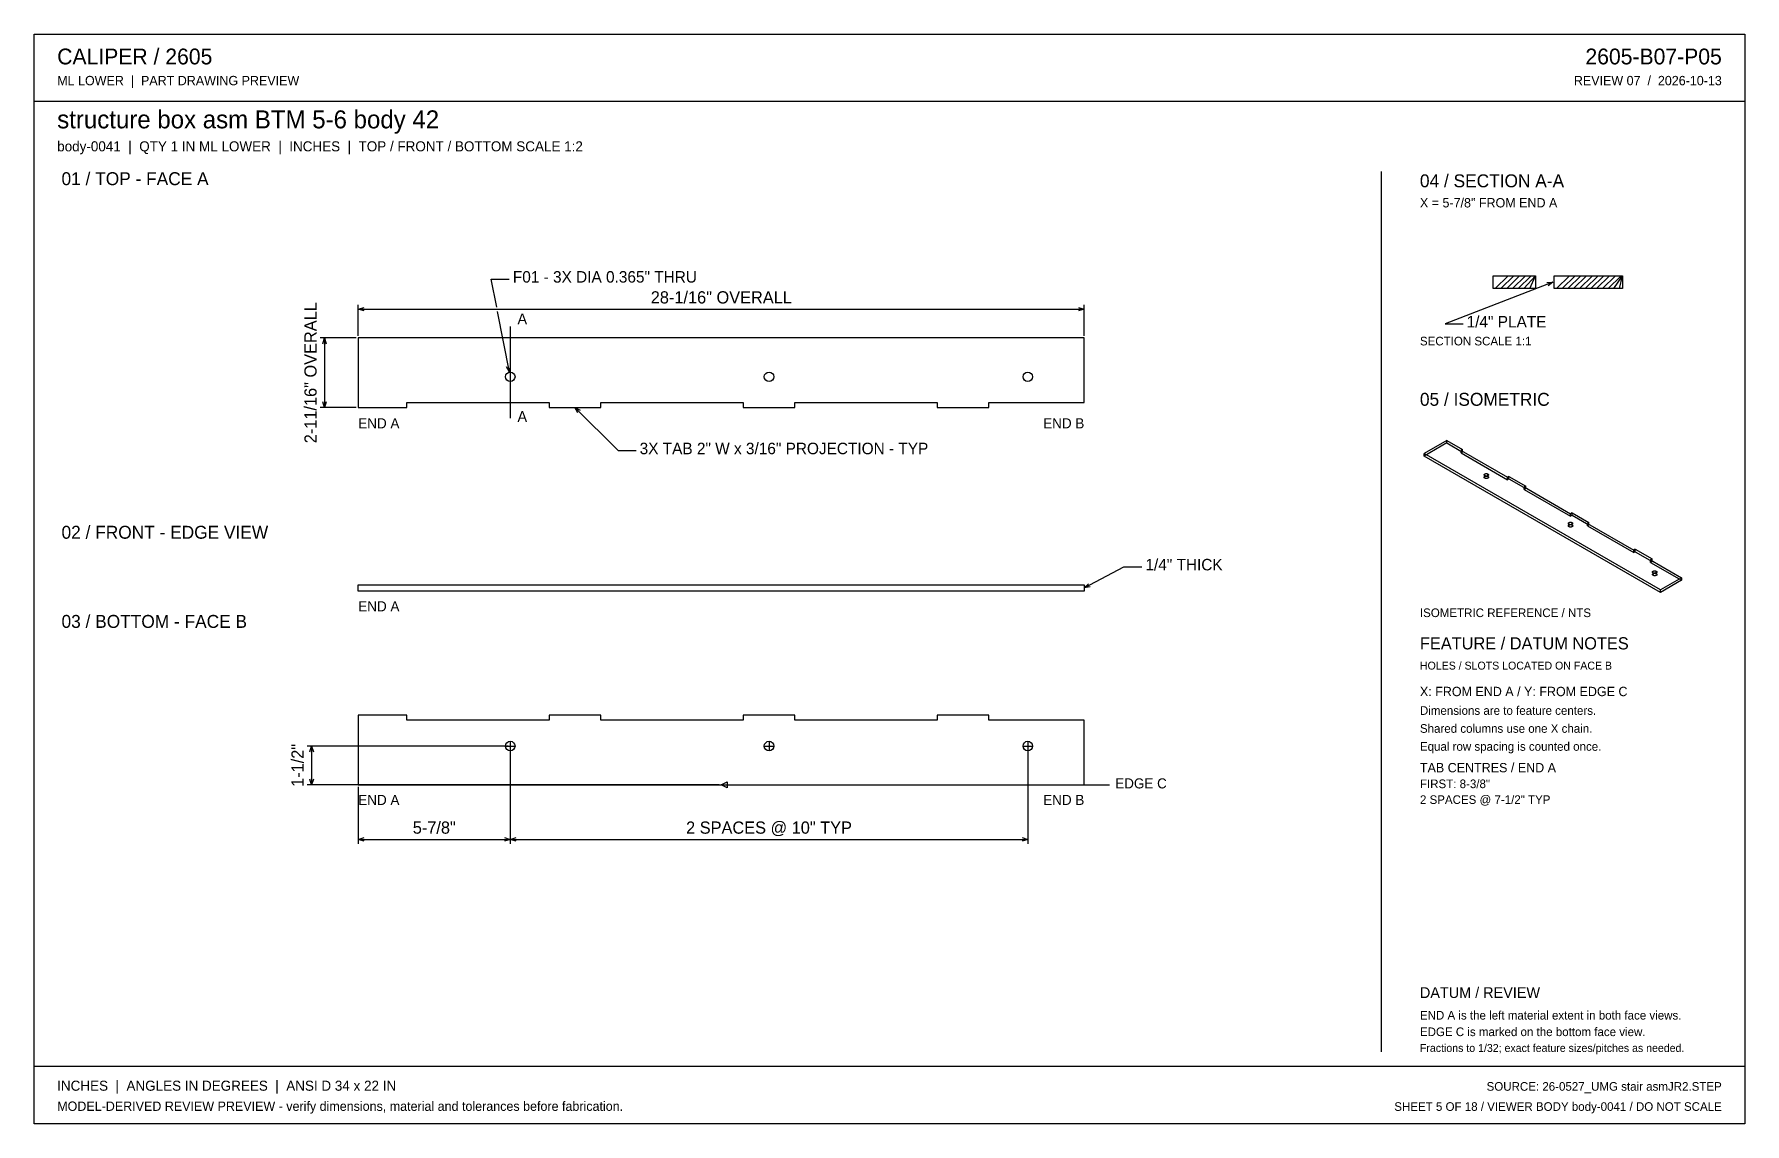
# Model space of a CAD drawing. Header units: inches. Extents: x 0.9 to 67.1, y 0.9 to 43.1.
import ezdxf
from ezdxf.enums import TextEntityAlignment as Align

# ---------------------------------------------------------------- set-up
doc = ezdxf.new("R2010")
doc.units = ezdxf.units.IN
doc.header["$MEASUREMENT"] = 0

msp = doc.modelspace()

# ---------------------------------------------------------------- linework, layer by layer
at = {"layer": 'ANNOTATION'}
for p, q in [((18.822, 32.509), (18.611, 33.594)), ((18.611, 33.594), (19.306, 33.594)), ((59.639, 33.472), (55.472, 31.861)), ((59.407, 33.457), (59.639, 33.472)), ((59.639, 33.472), (59.457, 33.327)), ((13.47, 31.399), (13.47, 32.594)), ((13.47, 32.427), (13.692, 32.497)), ((13.47, 32.427), (41.53, 32.427)), ((13.692, 32.358), (13.47, 32.427)), ((41.308, 32.497), (41.53, 32.427)), ((41.53, 32.427), (41.308, 32.358)), ((41.53, 31.399), (41.53, 32.594)), ((19.309, 29.995), (18.853, 32.345)), ((19.344, 31.76), (19.344, 28.212)), ((55.472, 31.861), (56.167, 31.861)), ((13.387, 31.316), (11.998, 31.316)), ((12.095, 31.094), (12.165, 31.316)), ((12.165, 31.316), (12.165, 28.628)), ((12.165, 31.316), (12.234, 31.094)), ((19.309, 29.995), (19.199, 30.2)), ((19.335, 30.227), (19.309, 29.995)), ((13.387, 28.628), (11.998, 28.628)), ((12.165, 28.628), (12.095, 28.851)), ((12.234, 28.851), (12.165, 28.628)), ((21.844, 28.628), (23.51, 26.962)), ((21.952, 28.422), (21.844, 28.628)), ((21.844, 28.628), (22.05, 28.52)), ((23.51, 26.962), (24.205, 26.962)), ((41.53, 21.653), (43.058, 22.472)), ((41.53, 21.653), (41.693, 21.819)), ((43.058, 22.472), (43.752, 22.472)), ((41.758, 21.697), (41.53, 21.653)), ((19.26, 15.545), (11.498, 15.545)), ((11.595, 15.323), (11.665, 15.545)), ((11.665, 15.545), (11.665, 14.045)), ((11.665, 15.545), (11.734, 15.323)), ((19.177, 15.545), (19.51, 15.545)), ((19.344, 15.712), (19.344, 15.378)), ((19.344, 15.462), (19.344, 11.767)), ((19.344, 15.462), (19.344, 11.767)), ((29.177, 15.545), (29.51, 15.545)), ((29.344, 15.712), (29.344, 15.378)), ((39.177, 15.545), (39.51, 15.545)), ((39.344, 15.712), (39.344, 15.378)), ((39.344, 15.462), (39.344, 11.767)), ((27.417, 14.045), (11.498, 14.045)), ((11.665, 14.045), (11.595, 14.267)), ((11.734, 14.267), (11.665, 14.045)), ((13.47, 13.962), (13.47, 11.767)), ((27.5, 14.045), (27.722, 14.156)), ((27.5, 14.045), (42.502, 14.045)), ((27.722, 13.934), (27.5, 14.045)), ((27.722, 14.156), (27.722, 13.934)), ((13.47, 11.934), (13.692, 12.003)), ((13.47, 11.934), (19.344, 11.934)), ((13.692, 11.865), (13.47, 11.934)), ((19.122, 12.003), (19.344, 11.934)), ((19.344, 11.934), (19.122, 11.865)), ((19.344, 11.934), (19.566, 12.003)), ((19.344, 11.934), (39.344, 11.934)), ((19.566, 11.865), (19.344, 11.934)), ((39.122, 12.003), (39.344, 11.934)), ((39.344, 11.934), (39.122, 11.865))]:
    msp.add_line(p, q, dxfattribs=at)
at = {"layer": 'OUTLINE'}
for p, q in [((0.944, 43.056), (67.056, 43.056)), ((0.944, 0.944), (0.944, 43.056)), ((67.056, 43.056), (67.056, 0.944)), ((0.944, 40.472), (67.056, 40.472)), ((53, 37.75), (53, 3.722)), ((57.326, 33.722), (58.961, 33.722)), ((57.326, 33.222), (57.326, 33.722)), ((57.41, 33.222), (57.91, 33.722)), ((57.632, 33.222), (58.132, 33.722)), ((57.854, 33.222), (58.354, 33.722)), ((58.076, 33.222), (58.576, 33.722)), ((58.299, 33.222), (58.799, 33.722)), ((58.521, 33.222), (58.961, 33.722)), ((58.743, 33.222), (58.961, 33.722)), ((58.961, 33.722), (58.961, 33.222)), ((59.691, 33.722), (62.326, 33.722)), ((59.691, 33.222), (59.691, 33.722)), ((59.775, 33.222), (60.275, 33.722)), ((59.997, 33.222), (60.497, 33.722)), ((60.219, 33.222), (60.719, 33.722)), ((60.441, 33.222), (60.941, 33.722)), ((60.664, 33.222), (61.164, 33.722)), ((60.886, 33.222), (61.386, 33.722)), ((61.108, 33.222), (61.608, 33.722)), ((61.33, 33.222), (61.83, 33.722)), ((61.552, 33.222), (62.053, 33.722)), ((61.775, 33.222), (62.275, 33.722)), ((61.997, 33.222), (62.326, 33.722)), ((62.219, 33.222), (62.326, 33.722)), ((62.326, 33.722), (62.326, 33.222)), ((58.961, 33.222), (57.326, 33.222)), ((62.326, 33.222), (59.691, 33.222)), ((41.53, 31.316), (13.47, 31.316)), ((13.47, 31.316), (13.47, 28.628)), ((41.53, 28.816), (41.53, 31.316)), ((13.47, 28.628), (15.344, 28.628)), ((15.344, 28.628), (15.344, 28.816)), ((15.344, 28.816), (20.844, 28.816)), ((20.844, 28.816), (20.844, 28.628)), ((20.844, 28.628), (22.844, 28.628)), ((22.844, 28.628), (22.844, 28.816)), ((22.844, 28.816), (28.344, 28.816)), ((28.344, 28.816), (28.344, 28.628)), ((28.344, 28.628), (30.344, 28.628)), ((30.344, 28.628), (30.344, 28.816)), ((30.344, 28.816), (35.844, 28.816)), ((35.844, 28.816), (35.844, 28.628)), ((35.844, 28.628), (37.844, 28.628)), ((37.844, 28.628), (37.844, 28.816)), ((37.844, 28.816), (41.53, 28.816)), ((55.541, 27.352), (54.667, 26.847)), ((55.541, 27.258), (54.667, 26.753)), ((55.541, 27.258), (55.541, 27.352)), ((55.541, 27.352), (56.151, 27)), ((55.541, 27.258), (56.151, 26.906)), ((54.667, 26.753), (54.667, 26.847)), ((63.798, 21.575), (54.667, 26.847)), ((63.798, 21.481), (54.667, 26.753)), ((56.151, 27), (56.09, 26.965)), ((56.09, 26.871), (56.09, 26.965)), ((56.09, 26.965), (57.88, 25.931)), ((56.151, 26.906), (56.09, 26.871)), ((56.09, 26.871), (57.88, 25.838)), ((56.151, 26.906), (56.151, 27)), ((56.982, 26.028), (56.983, 26.03)), ((56.982, 26.025), (56.982, 26.028)), ((56.982, 26.023), (56.982, 26.025)), ((56.983, 26.021), (56.982, 26.023)), ((56.982, 25.934), (56.983, 25.936)), ((56.982, 25.931), (56.982, 25.934)), ((56.982, 25.929), (56.982, 25.931)), ((56.983, 25.927), (56.982, 25.929)), ((56.983, 26.033), (56.984, 26.035)), ((56.983, 26.03), (56.983, 26.033)), ((56.983, 26.018), (56.983, 26.021)), ((56.984, 26.016), (56.983, 26.018)), ((56.983, 25.939), (56.984, 25.941)), ((56.983, 25.936), (56.983, 25.939)), ((56.983, 25.924), (56.983, 25.927)), ((56.984, 25.922), (56.983, 25.924)), ((56.984, 26.035), (56.985, 26.037)), ((56.985, 26.014), (56.984, 26.016)), ((56.984, 25.941), (56.985, 25.943)), ((56.985, 25.92), (56.984, 25.922)), ((56.985, 26.037), (56.986, 26.039)), ((56.986, 26.011), (56.985, 26.014)), ((56.985, 25.943), (56.986, 25.946)), ((56.986, 25.917), (56.985, 25.92)), ((56.986, 26.039), (56.987, 26.042)), ((56.987, 26.009), (56.986, 26.011)), ((56.986, 25.946), (56.987, 25.948)), ((56.987, 25.915), (56.986, 25.917)), ((56.987, 26.042), (56.989, 26.044)), ((56.989, 26.007), (56.987, 26.009)), ((56.987, 25.948), (56.989, 25.95)), ((56.989, 25.913), (56.987, 25.915)), ((56.989, 26.044), (56.99, 26.046)), ((56.99, 26.005), (56.989, 26.007)), ((56.989, 25.95), (56.99, 25.952)), ((56.99, 25.911), (56.989, 25.913)), ((56.99, 26.046), (56.992, 26.048)), ((56.992, 26.003), (56.99, 26.005)), ((56.99, 25.952), (56.992, 25.954)), ((56.992, 25.909), (56.99, 25.911)), ((56.992, 26.048), (56.994, 26.05)), ((56.994, 26), (56.992, 26.003)), ((56.992, 25.954), (56.994, 25.956)), ((56.994, 25.907), (56.992, 25.909)), ((56.994, 26.05), (56.996, 26.052)), ((56.996, 25.998), (56.994, 26)), ((56.994, 25.956), (56.996, 25.958)), ((56.996, 25.905), (56.994, 25.907)), ((56.996, 26.052), (56.999, 26.054)), ((56.999, 25.997), (56.996, 25.998)), ((56.996, 25.958), (56.999, 25.96)), ((56.999, 25.903), (56.996, 25.905)), ((56.999, 26.054), (57.001, 26.056)), ((57.001, 25.995), (56.999, 25.997)), ((56.999, 25.96), (57.001, 25.962)), ((57.001, 25.901), (56.999, 25.903)), ((57.001, 26.056), (57.004, 26.058)), ((57.004, 25.993), (57.001, 25.995)), ((57.001, 25.962), (57.004, 25.964)), ((57.004, 25.899), (57.001, 25.901)), ((57.004, 26.058), (57.007, 26.06)), ((57.007, 25.991), (57.004, 25.993)), ((57.004, 25.964), (57.007, 25.966)), ((57.007, 25.897), (57.004, 25.899)), ((57.007, 26.06), (57.01, 26.061)), ((57.01, 25.989), (57.007, 25.991)), ((57.007, 25.897), (57.007, 25.991)), ((57.007, 25.966), (57.01, 25.967)), ((57.01, 25.896), (57.007, 25.897)), ((57.01, 26.061), (57.013, 26.063)), ((57.013, 25.988), (57.01, 25.989)), ((57.01, 25.967), (57.013, 25.969)), ((57.013, 25.894), (57.01, 25.896)), ((57.013, 26.063), (57.016, 26.064)), ((57.016, 25.986), (57.013, 25.988)), ((57.013, 25.969), (57.016, 25.97)), ((57.016, 25.893), (57.013, 25.894)), ((57.016, 26.064), (57.019, 26.066)), ((57.019, 25.985), (57.016, 25.986)), ((57.016, 25.97), (57.019, 25.972)), ((57.019, 25.891), (57.016, 25.893)), ((57.019, 26.066), (57.023, 26.067)), ((57.023, 25.984), (57.019, 25.985)), ((57.019, 25.972), (57.023, 25.973)), ((57.023, 25.89), (57.019, 25.891)), ((57.023, 26.067), (57.027, 26.068)), ((57.027, 25.983), (57.023, 25.984)), ((57.023, 25.973), (57.027, 25.974)), ((57.027, 25.889), (57.023, 25.89)), ((57.027, 26.068), (57.03, 26.069)), ((57.03, 25.982), (57.027, 25.983)), ((57.027, 25.974), (57.03, 25.975)), ((57.03, 25.888), (57.027, 25.889)), ((57.03, 26.069), (57.034, 26.07)), ((57.034, 25.981), (57.03, 25.982)), ((57.03, 25.975), (57.034, 25.976)), ((57.034, 25.887), (57.03, 25.888)), ((57.034, 26.07), (57.038, 26.071)), ((57.038, 25.98), (57.034, 25.981)), ((57.034, 25.976), (57.038, 25.977)), ((57.038, 25.886), (57.034, 25.887)), ((57.038, 26.071), (57.042, 26.072)), ((57.042, 25.979), (57.038, 25.98)), ((57.038, 25.977), (57.042, 25.978)), ((57.042, 25.885), (57.038, 25.886)), ((57.042, 26.072), (57.046, 26.072)), ((57.046, 25.978), (57.042, 25.979)), ((57.042, 25.978), (57.046, 25.979)), ((57.046, 25.884), (57.042, 25.885)), ((57.046, 26.072), (57.05, 26.073)), ((57.046, 25.979), (57.05, 25.979)), ((57.05, 25.978), (57.046, 25.978)), ((57.05, 25.884), (57.046, 25.884)), ((57.05, 26.073), (57.054, 26.073)), ((57.05, 25.979), (57.054, 25.979)), ((57.054, 25.977), (57.05, 25.978)), ((57.054, 25.884), (57.05, 25.884)), ((57.054, 26.073), (57.058, 26.074)), ((57.054, 25.979), (57.058, 25.98)), ((57.058, 25.977), (57.054, 25.977)), ((57.058, 25.883), (57.054, 25.884)), ((57.058, 26.074), (57.062, 26.074)), ((57.058, 25.98), (57.062, 25.98)), ((57.062, 25.977), (57.058, 25.977)), ((57.062, 25.883), (57.058, 25.883)), ((57.062, 26.074), (57.066, 26.074)), ((57.062, 25.98), (57.066, 25.98)), ((57.066, 25.977), (57.062, 25.977)), ((57.066, 25.883), (57.062, 25.883)), ((57.066, 26.074), (57.07, 26.074)), ((57.066, 25.98), (57.07, 25.98)), ((57.07, 25.977), (57.066, 25.977)), ((57.07, 25.883), (57.066, 25.883)), ((57.07, 26.074), (57.074, 26.074)), ((57.07, 25.98), (57.074, 25.98)), ((57.074, 25.977), (57.07, 25.977)), ((57.074, 25.883), (57.07, 25.883)), ((57.074, 26.074), (57.078, 26.073)), ((57.074, 25.98), (57.078, 25.979)), ((57.078, 25.977), (57.074, 25.977)), ((57.078, 25.884), (57.074, 25.883)), ((57.078, 26.073), (57.082, 26.073)), ((57.078, 25.979), (57.082, 25.979)), ((57.082, 25.978), (57.078, 25.977)), ((57.082, 25.884), (57.078, 25.884)), ((57.082, 26.073), (57.087, 26.072)), ((57.082, 25.979), (57.087, 25.979)), ((57.087, 25.978), (57.082, 25.978)), ((57.087, 25.884), (57.082, 25.884)), ((57.087, 26.072), (57.09, 26.072)), ((57.09, 25.979), (57.087, 25.978)), ((57.087, 25.979), (57.09, 25.978)), ((57.09, 25.885), (57.087, 25.884)), ((57.09, 26.072), (57.094, 26.071)), ((57.094, 25.98), (57.09, 25.979)), ((57.09, 25.978), (57.094, 25.977)), ((57.094, 25.886), (57.09, 25.885)), ((57.094, 26.071), (57.098, 26.07)), ((57.098, 25.981), (57.094, 25.98)), ((57.094, 25.977), (57.098, 25.976)), ((57.098, 25.887), (57.094, 25.886)), ((57.098, 26.07), (57.102, 26.069)), ((57.102, 25.982), (57.098, 25.981)), ((57.098, 25.976), (57.102, 25.975)), ((57.102, 25.888), (57.098, 25.887)), ((57.102, 26.069), (57.106, 26.068)), ((57.106, 25.983), (57.102, 25.982)), ((57.102, 25.975), (57.106, 25.974)), ((57.106, 25.889), (57.102, 25.888)), ((57.106, 26.068), (57.109, 26.067)), ((57.109, 25.984), (57.106, 25.983)), ((57.106, 25.974), (57.109, 25.973)), ((57.109, 25.89), (57.106, 25.889)), ((57.109, 26.067), (57.113, 26.066)), ((57.113, 25.985), (57.109, 25.984)), ((57.109, 25.973), (57.113, 25.972)), ((57.113, 25.891), (57.109, 25.89)), ((57.113, 26.066), (57.116, 26.064)), ((57.116, 25.986), (57.113, 25.985)), ((57.113, 25.972), (57.116, 25.97)), ((57.116, 25.893), (57.113, 25.891)), ((57.116, 26.064), (57.119, 26.063)), ((57.119, 25.988), (57.116, 25.986)), ((57.116, 25.97), (57.119, 25.969)), ((57.119, 25.894), (57.116, 25.893)), ((57.119, 26.063), (57.122, 26.061)), ((57.122, 25.989), (57.119, 25.988)), ((57.119, 25.969), (57.122, 25.967)), ((57.122, 25.896), (57.119, 25.894)), ((57.122, 26.061), (57.125, 26.06)), ((57.125, 25.991), (57.122, 25.989)), ((57.122, 25.967), (57.125, 25.966)), ((57.125, 25.897), (57.122, 25.896)), ((57.125, 26.06), (57.128, 26.058)), ((57.125, 25.966), (57.125, 26.06)), ((57.128, 25.993), (57.125, 25.991)), ((57.125, 25.966), (57.128, 25.964)), ((57.128, 25.899), (57.125, 25.897)), ((57.128, 26.058), (57.131, 26.056)), ((57.131, 25.995), (57.128, 25.993)), ((57.128, 25.964), (57.131, 25.962)), ((57.131, 25.901), (57.128, 25.899)), ((57.131, 26.056), (57.134, 26.054)), ((57.134, 25.997), (57.131, 25.995)), ((57.131, 25.962), (57.134, 25.96)), ((57.134, 25.903), (57.131, 25.901)), ((57.134, 26.054), (57.136, 26.052)), ((57.136, 25.998), (57.134, 25.997)), ((57.134, 25.96), (57.136, 25.958)), ((57.136, 25.905), (57.134, 25.903)), ((57.136, 26.052), (57.138, 26.05)), ((57.138, 26), (57.136, 25.998)), ((57.136, 25.958), (57.138, 25.956)), ((57.138, 25.907), (57.136, 25.905)), ((57.138, 26.05), (57.14, 26.048)), ((57.14, 26.003), (57.138, 26)), ((57.138, 25.956), (57.14, 25.954)), ((57.14, 25.909), (57.138, 25.907)), ((57.14, 26.048), (57.142, 26.046)), ((57.142, 26.005), (57.14, 26.003)), ((57.14, 25.954), (57.142, 25.952)), ((57.142, 25.911), (57.14, 25.909)), ((57.142, 26.046), (57.144, 26.044)), ((57.144, 26.007), (57.142, 26.005)), ((57.142, 25.952), (57.144, 25.95)), ((57.144, 25.913), (57.142, 25.911)), ((57.144, 26.044), (57.145, 26.042)), ((57.145, 26.009), (57.144, 26.007)), ((57.144, 25.95), (57.145, 25.948)), ((57.145, 25.915), (57.144, 25.913)), ((57.145, 26.042), (57.146, 26.039)), ((57.146, 26.011), (57.145, 26.009)), ((57.145, 25.948), (57.146, 25.946)), ((57.146, 25.917), (57.145, 25.915)), ((57.146, 26.039), (57.148, 26.037)), ((57.148, 26.014), (57.146, 26.011)), ((57.146, 25.946), (57.148, 25.943)), ((57.148, 25.92), (57.146, 25.917)), ((57.148, 26.037), (57.148, 26.035)), ((57.148, 26.035), (57.149, 26.033)), ((57.149, 26.018), (57.148, 26.016)), ((57.148, 26.016), (57.148, 26.014)), ((57.148, 25.943), (57.148, 25.941)), ((57.148, 25.941), (57.149, 25.939)), ((57.149, 25.924), (57.148, 25.922)), ((57.148, 25.922), (57.148, 25.92)), ((57.149, 26.033), (57.15, 26.03)), ((57.15, 26.021), (57.149, 26.018)), ((57.149, 25.939), (57.15, 25.936)), ((57.15, 25.927), (57.149, 25.924)), ((57.15, 26.03), (57.15, 26.028)), ((57.15, 26.028), (57.15, 26.025)), ((57.15, 26.025), (57.15, 26.023)), ((57.15, 26.023), (57.15, 26.021)), ((57.15, 25.936), (57.15, 25.934)), ((57.15, 25.934), (57.15, 25.931)), ((57.15, 25.931), (57.15, 25.929)), ((57.15, 25.929), (57.15, 25.927)), ((57.941, 25.967), (57.88, 25.931)), ((57.88, 25.838), (57.88, 25.931)), ((57.941, 25.873), (57.88, 25.838)), ((57.941, 25.873), (57.941, 25.967)), ((57.941, 25.967), (58.591, 25.591)), ((57.941, 25.873), (58.591, 25.497)), ((58.591, 25.591), (58.53, 25.556)), ((58.53, 25.556), (60.32, 24.522)), ((58.53, 25.462), (58.53, 25.556)), ((58.591, 25.497), (58.53, 25.462)), ((58.53, 25.462), (60.32, 24.428)), ((58.591, 25.497), (58.591, 25.591)), ((60.381, 24.558), (60.32, 24.522)), ((60.32, 24.428), (60.32, 24.522)), ((60.381, 24.464), (60.32, 24.428)), ((60.381, 24.464), (60.381, 24.558)), ((60.381, 24.558), (61.032, 24.182)), ((60.381, 24.464), (61.032, 24.088)), ((60.236, 24.149), (60.237, 24.151)), ((60.236, 24.147), (60.236, 24.149)), ((60.236, 24.144), (60.236, 24.147)), ((60.237, 24.142), (60.236, 24.144)), ((60.236, 24.055), (60.237, 24.057)), ((60.236, 24.053), (60.236, 24.055)), ((60.236, 24.05), (60.236, 24.053)), ((60.237, 24.048), (60.236, 24.05)), ((60.237, 24.154), (60.238, 24.156)), ((60.237, 24.151), (60.237, 24.154)), ((60.237, 24.139), (60.237, 24.142)), ((60.238, 24.137), (60.237, 24.139)), ((60.237, 24.06), (60.238, 24.062)), ((60.237, 24.057), (60.237, 24.06)), ((60.237, 24.046), (60.237, 24.048)), ((60.238, 24.043), (60.237, 24.046)), ((60.238, 24.156), (60.239, 24.158)), ((60.239, 24.135), (60.238, 24.137)), ((60.238, 24.062), (60.239, 24.064)), ((60.239, 24.041), (60.238, 24.043)), ((60.239, 24.158), (60.24, 24.161)), ((60.24, 24.133), (60.239, 24.135)), ((60.239, 24.064), (60.24, 24.067)), ((60.24, 24.039), (60.239, 24.041)), ((60.24, 24.161), (60.241, 24.163)), ((60.241, 24.13), (60.24, 24.133)), ((60.24, 24.067), (60.241, 24.069)), ((60.241, 24.036), (60.24, 24.039)), ((60.241, 24.163), (60.243, 24.165)), ((60.243, 24.128), (60.241, 24.13)), ((60.241, 24.069), (60.243, 24.071)), ((60.243, 24.034), (60.241, 24.036)), ((60.243, 24.165), (60.244, 24.167)), ((60.244, 24.126), (60.243, 24.128)), ((60.243, 24.071), (60.244, 24.073)), ((60.244, 24.032), (60.243, 24.034)), ((60.244, 24.167), (60.246, 24.169)), ((60.246, 24.124), (60.244, 24.126)), ((60.244, 24.073), (60.246, 24.076)), ((60.246, 24.03), (60.244, 24.032)), ((60.246, 24.169), (60.248, 24.172)), ((60.248, 24.122), (60.246, 24.124)), ((60.246, 24.076), (60.248, 24.078)), ((60.248, 24.028), (60.246, 24.03)), ((60.248, 24.172), (60.25, 24.174)), ((60.25, 24.12), (60.248, 24.122)), ((60.248, 24.078), (60.25, 24.08)), ((60.25, 24.026), (60.248, 24.028)), ((60.25, 24.174), (60.253, 24.175)), ((60.253, 24.118), (60.25, 24.12)), ((60.25, 24.08), (60.253, 24.082)), ((60.253, 24.024), (60.25, 24.026)), ((60.253, 24.175), (60.255, 24.177)), ((60.255, 24.116), (60.253, 24.118)), ((60.253, 24.082), (60.255, 24.083)), ((60.255, 24.022), (60.253, 24.024)), ((60.255, 24.177), (60.258, 24.179)), ((60.258, 24.114), (60.255, 24.116)), ((60.255, 24.083), (60.258, 24.085)), ((60.258, 24.02), (60.255, 24.022)), ((60.258, 24.179), (60.261, 24.181)), ((60.261, 24.112), (60.258, 24.114)), ((60.258, 24.085), (60.261, 24.087)), ((60.261, 24.018), (60.258, 24.02)), ((60.261, 24.181), (60.264, 24.183)), ((60.264, 24.111), (60.261, 24.112)), ((60.261, 24.018), (60.261, 24.112)), ((60.261, 24.087), (60.264, 24.089)), ((60.264, 24.017), (60.261, 24.018)), ((60.264, 24.183), (60.267, 24.184)), ((60.267, 24.109), (60.264, 24.111)), ((60.264, 24.089), (60.267, 24.09)), ((60.267, 24.015), (60.264, 24.017)), ((60.267, 24.184), (60.27, 24.186)), ((60.27, 24.108), (60.267, 24.109)), ((60.267, 24.09), (60.27, 24.092)), ((60.27, 24.014), (60.267, 24.015)), ((60.27, 24.186), (60.274, 24.187)), ((60.274, 24.106), (60.27, 24.108)), ((60.27, 24.092), (60.274, 24.093)), ((60.274, 24.012), (60.27, 24.014)), ((60.274, 24.187), (60.277, 24.188)), ((60.277, 24.105), (60.274, 24.106)), ((60.274, 24.093), (60.277, 24.094)), ((60.277, 24.011), (60.274, 24.012)), ((60.277, 24.188), (60.281, 24.189)), ((60.281, 24.104), (60.277, 24.105)), ((60.277, 24.094), (60.281, 24.095)), ((60.281, 24.01), (60.277, 24.011)), ((60.281, 24.189), (60.284, 24.19)), ((60.284, 24.103), (60.281, 24.104)), ((60.281, 24.095), (60.284, 24.096)), ((60.284, 24.009), (60.281, 24.01)), ((60.284, 24.19), (60.288, 24.191)), ((60.288, 24.102), (60.284, 24.103)), ((60.284, 24.096), (60.288, 24.097)), ((60.288, 24.008), (60.284, 24.009)), ((60.288, 24.191), (60.292, 24.192)), ((60.292, 24.101), (60.288, 24.102)), ((60.288, 24.097), (60.292, 24.098)), ((60.292, 24.007), (60.288, 24.008)), ((60.292, 24.192), (60.296, 24.193)), ((60.296, 24.1), (60.292, 24.101)), ((60.292, 24.098), (60.296, 24.099)), ((60.296, 24.006), (60.292, 24.007)), ((60.296, 24.193), (60.3, 24.194)), ((60.3, 24.1), (60.296, 24.1)), ((60.296, 24.099), (60.3, 24.1)), ((60.3, 24.006), (60.296, 24.006)), ((60.3, 24.194), (60.304, 24.194)), ((60.304, 24.099), (60.3, 24.1)), ((60.3, 24.1), (60.304, 24.1)), ((60.304, 24.005), (60.3, 24.006)), ((60.304, 24.194), (60.308, 24.195)), ((60.304, 24.1), (60.308, 24.101)), ((60.308, 24.099), (60.304, 24.099)), ((60.308, 24.005), (60.304, 24.005)), ((60.308, 24.195), (60.312, 24.195)), ((60.308, 24.101), (60.312, 24.101)), ((60.312, 24.098), (60.308, 24.099)), ((60.312, 24.004), (60.308, 24.005)), ((60.312, 24.195), (60.316, 24.195)), ((60.312, 24.101), (60.316, 24.101)), ((60.316, 24.098), (60.312, 24.098)), ((60.316, 24.004), (60.312, 24.004)), ((60.316, 24.195), (60.32, 24.195)), ((60.316, 24.101), (60.32, 24.101)), ((60.32, 24.098), (60.316, 24.098)), ((60.32, 24.004), (60.316, 24.004)), ((60.32, 24.195), (60.324, 24.195)), ((60.32, 24.101), (60.324, 24.101)), ((60.324, 24.098), (60.32, 24.098)), ((60.324, 24.004), (60.32, 24.004)), ((60.324, 24.195), (60.328, 24.195)), ((60.324, 24.101), (60.328, 24.101)), ((60.328, 24.098), (60.324, 24.098)), ((60.328, 24.004), (60.324, 24.004)), ((60.328, 24.195), (60.333, 24.195)), ((60.328, 24.101), (60.333, 24.101)), ((60.333, 24.099), (60.328, 24.098)), ((60.333, 24.005), (60.328, 24.004)), ((60.333, 24.195), (60.337, 24.194)), ((60.333, 24.101), (60.337, 24.1)), ((60.337, 24.099), (60.333, 24.099)), ((60.337, 24.005), (60.333, 24.005)), ((60.337, 24.194), (60.341, 24.194)), ((60.341, 24.1), (60.337, 24.099)), ((60.337, 24.1), (60.341, 24.1)), ((60.341, 24.006), (60.337, 24.005)), ((60.341, 24.194), (60.345, 24.193)), ((60.345, 24.1), (60.341, 24.1)), ((60.341, 24.1), (60.345, 24.099)), ((60.345, 24.006), (60.341, 24.006)), ((60.345, 24.193), (60.349, 24.192)), ((60.349, 24.101), (60.345, 24.1)), ((60.345, 24.099), (60.349, 24.098)), ((60.349, 24.007), (60.345, 24.006)), ((60.349, 24.192), (60.352, 24.191)), ((60.352, 24.102), (60.349, 24.101)), ((60.349, 24.098), (60.352, 24.097)), ((60.352, 24.008), (60.349, 24.007)), ((60.352, 24.191), (60.356, 24.19)), ((60.356, 24.103), (60.352, 24.102)), ((60.352, 24.097), (60.356, 24.096)), ((60.356, 24.009), (60.352, 24.008)), ((60.356, 24.19), (60.36, 24.189)), ((60.36, 24.104), (60.356, 24.103)), ((60.356, 24.096), (60.36, 24.095)), ((60.36, 24.01), (60.356, 24.009)), ((60.36, 24.189), (60.363, 24.188)), ((60.363, 24.105), (60.36, 24.104)), ((60.36, 24.095), (60.363, 24.094)), ((60.363, 24.011), (60.36, 24.01)), ((60.363, 24.188), (60.367, 24.187)), ((60.367, 24.106), (60.363, 24.105)), ((60.363, 24.094), (60.367, 24.093)), ((60.367, 24.012), (60.363, 24.011)), ((60.367, 24.187), (60.37, 24.186)), ((60.37, 24.108), (60.367, 24.106)), ((60.367, 24.093), (60.37, 24.092)), ((60.37, 24.014), (60.367, 24.012)), ((60.37, 24.186), (60.374, 24.184)), ((60.374, 24.109), (60.37, 24.108)), ((60.37, 24.092), (60.374, 24.09)), ((60.374, 24.015), (60.37, 24.014)), ((60.374, 24.184), (60.377, 24.183)), ((60.377, 24.111), (60.374, 24.109)), ((60.374, 24.09), (60.377, 24.089)), ((60.377, 24.017), (60.374, 24.015)), ((60.377, 24.183), (60.38, 24.181)), ((60.38, 24.112), (60.377, 24.111)), ((60.377, 24.089), (60.38, 24.087)), ((60.38, 24.018), (60.377, 24.017)), ((60.38, 24.181), (60.382, 24.179)), ((60.38, 24.087), (60.38, 24.181)), ((60.382, 24.114), (60.38, 24.112)), ((60.38, 24.087), (60.382, 24.085)), ((60.382, 24.02), (60.38, 24.018)), ((60.382, 24.179), (60.385, 24.177)), ((60.385, 24.116), (60.382, 24.114)), ((60.382, 24.085), (60.385, 24.083)), ((60.385, 24.022), (60.382, 24.02)), ((60.385, 24.177), (60.388, 24.175)), ((60.388, 24.118), (60.385, 24.116)), ((60.385, 24.083), (60.388, 24.082)), ((60.388, 24.024), (60.385, 24.022)), ((60.388, 24.175), (60.39, 24.174)), ((60.39, 24.12), (60.388, 24.118)), ((60.388, 24.082), (60.39, 24.08)), ((60.39, 24.026), (60.388, 24.024)), ((60.39, 24.174), (60.392, 24.172)), ((60.392, 24.122), (60.39, 24.12)), ((60.39, 24.08), (60.392, 24.078)), ((60.392, 24.028), (60.39, 24.026)), ((60.392, 24.172), (60.394, 24.169)), ((60.394, 24.124), (60.392, 24.122)), ((60.392, 24.078), (60.394, 24.076)), ((60.394, 24.03), (60.392, 24.028)), ((60.394, 24.169), (60.396, 24.167)), ((60.396, 24.126), (60.394, 24.124)), ((60.394, 24.076), (60.396, 24.073)), ((60.396, 24.032), (60.394, 24.03)), ((60.396, 24.167), (60.398, 24.165)), ((60.398, 24.128), (60.396, 24.126)), ((60.396, 24.073), (60.398, 24.071)), ((60.398, 24.034), (60.396, 24.032)), ((60.398, 24.165), (60.399, 24.163)), ((60.399, 24.13), (60.398, 24.128)), ((60.398, 24.071), (60.399, 24.069)), ((60.399, 24.036), (60.398, 24.034)), ((60.399, 24.163), (60.401, 24.161)), ((60.401, 24.133), (60.399, 24.13)), ((60.399, 24.069), (60.401, 24.067)), ((60.401, 24.039), (60.399, 24.036)), ((60.401, 24.161), (60.402, 24.158)), ((60.402, 24.135), (60.401, 24.133)), ((60.401, 24.067), (60.402, 24.064)), ((60.402, 24.041), (60.401, 24.039)), ((60.402, 24.158), (60.403, 24.156)), ((60.403, 24.137), (60.402, 24.135)), ((60.402, 24.064), (60.403, 24.062)), ((60.403, 24.043), (60.402, 24.041)), ((60.403, 24.156), (60.403, 24.154)), ((60.403, 24.154), (60.404, 24.151)), ((60.404, 24.142), (60.403, 24.139)), ((60.403, 24.139), (60.403, 24.137)), ((60.403, 24.062), (60.403, 24.06)), ((60.403, 24.06), (60.404, 24.057)), ((60.404, 24.048), (60.403, 24.046)), ((60.403, 24.046), (60.403, 24.043)), ((60.404, 24.151), (60.404, 24.149)), ((60.404, 24.149), (60.404, 24.147)), ((60.404, 24.147), (60.404, 24.144)), ((60.404, 24.144), (60.404, 24.142)), ((60.404, 24.057), (60.404, 24.055)), ((60.404, 24.055), (60.404, 24.053)), ((60.404, 24.053), (60.404, 24.05)), ((60.404, 24.05), (60.404, 24.048)), ((61.032, 24.182), (60.971, 24.147)), ((60.971, 24.053), (60.971, 24.147)), ((60.971, 24.147), (62.761, 23.113)), ((61.032, 24.088), (60.971, 24.053)), ((60.971, 24.053), (62.761, 23.019)), ((61.032, 24.088), (61.032, 24.182)), ((62.822, 23.148), (62.761, 23.113)), ((62.822, 23.148), (63.473, 22.773)), ((62.822, 23.055), (62.822, 23.148)), ((62.761, 23.019), (62.761, 23.113)), ((62.822, 23.055), (62.761, 23.019)), ((62.822, 23.055), (63.473, 22.679)), ((63.473, 22.773), (63.412, 22.737)), ((63.412, 22.644), (63.412, 22.737)), ((63.412, 22.737), (64.611, 22.045)), ((63.473, 22.679), (63.412, 22.644)), ((63.412, 22.644), (64.611, 21.951)), ((63.473, 22.679), (63.473, 22.773)), ((63.49, 22.27), (63.491, 22.273)), ((63.49, 22.268), (63.49, 22.27)), ((63.49, 22.265), (63.49, 22.268)), ((63.491, 22.263), (63.49, 22.265)), ((63.49, 22.176), (63.491, 22.179)), ((63.49, 22.174), (63.49, 22.176)), ((63.49, 22.171), (63.49, 22.174)), ((63.491, 22.169), (63.49, 22.171)), ((63.491, 22.275), (63.492, 22.277)), ((63.491, 22.273), (63.491, 22.275)), ((63.491, 22.261), (63.491, 22.263)), ((63.492, 22.258), (63.491, 22.261)), ((63.491, 22.181), (63.492, 22.183)), ((63.491, 22.179), (63.491, 22.181)), ((63.491, 22.167), (63.491, 22.169)), ((63.492, 22.164), (63.491, 22.167)), ((63.492, 22.277), (63.493, 22.28)), ((63.493, 22.256), (63.492, 22.258)), ((63.492, 22.183), (63.493, 22.186)), ((63.493, 22.162), (63.492, 22.164)), ((63.493, 22.28), (63.494, 22.282)), ((63.494, 22.254), (63.493, 22.256)), ((63.493, 22.186), (63.494, 22.188)), ((63.494, 22.16), (63.493, 22.162)), ((63.494, 22.282), (63.495, 22.284)), ((63.495, 22.251), (63.494, 22.254)), ((63.494, 22.188), (63.495, 22.19)), ((63.495, 22.157), (63.494, 22.16)), ((63.495, 22.284), (63.497, 22.286)), ((63.497, 22.249), (63.495, 22.251)), ((63.495, 22.19), (63.497, 22.192)), ((63.497, 22.155), (63.495, 22.157)), ((63.497, 22.286), (63.498, 22.288)), ((63.498, 22.247), (63.497, 22.249)), ((63.497, 22.192), (63.498, 22.195)), ((63.498, 22.153), (63.497, 22.155)), ((63.498, 22.288), (63.5, 22.291)), ((63.5, 22.245), (63.498, 22.247)), ((63.498, 22.195), (63.5, 22.197)), ((63.5, 22.151), (63.498, 22.153)), ((63.5, 22.291), (63.502, 22.293)), ((63.502, 22.243), (63.5, 22.245)), ((63.5, 22.197), (63.502, 22.199)), ((63.502, 22.149), (63.5, 22.151)), ((63.502, 22.293), (63.505, 22.295)), ((63.505, 22.241), (63.502, 22.243)), ((63.502, 22.199), (63.505, 22.201)), ((63.505, 22.147), (63.502, 22.149)), ((63.505, 22.295), (63.507, 22.297)), ((63.507, 22.239), (63.505, 22.241)), ((63.505, 22.201), (63.507, 22.203)), ((63.507, 22.145), (63.505, 22.147)), ((63.507, 22.297), (63.509, 22.299)), ((63.509, 22.237), (63.507, 22.239)), ((63.507, 22.203), (63.509, 22.205)), ((63.509, 22.143), (63.507, 22.145)), ((63.509, 22.299), (63.512, 22.3)), ((63.512, 22.235), (63.509, 22.237)), ((63.509, 22.205), (63.512, 22.206)), ((63.512, 22.141), (63.509, 22.143)), ((63.512, 22.3), (63.515, 22.302)), ((63.515, 22.233), (63.512, 22.235)), ((63.512, 22.206), (63.515, 22.208)), ((63.515, 22.14), (63.512, 22.141)), ((63.515, 22.302), (63.518, 22.304)), ((63.515, 22.14), (63.515, 22.233)), ((63.518, 22.232), (63.515, 22.233)), ((63.515, 22.208), (63.518, 22.21)), ((63.518, 22.138), (63.515, 22.14)), ((63.518, 22.304), (63.521, 22.305)), ((63.521, 22.23), (63.518, 22.232)), ((63.518, 22.21), (63.521, 22.211)), ((63.521, 22.136), (63.518, 22.138)), ((63.521, 22.305), (63.524, 22.307)), ((63.524, 22.229), (63.521, 22.23)), ((63.521, 22.211), (63.524, 22.213)), ((63.524, 22.135), (63.521, 22.136)), ((63.524, 22.307), (63.528, 22.308)), ((63.528, 22.227), (63.524, 22.229)), ((63.524, 22.213), (63.528, 22.214)), ((63.528, 22.133), (63.524, 22.135)), ((63.528, 22.308), (63.531, 22.309)), ((63.531, 22.226), (63.528, 22.227)), ((63.528, 22.214), (63.531, 22.215)), ((63.531, 22.132), (63.528, 22.133)), ((63.531, 22.309), (63.535, 22.311)), ((63.535, 22.225), (63.531, 22.226)), ((63.531, 22.215), (63.535, 22.217)), ((63.535, 22.131), (63.531, 22.132)), ((63.535, 22.311), (63.538, 22.312)), ((63.538, 22.224), (63.535, 22.225)), ((63.535, 22.217), (63.538, 22.218)), ((63.538, 22.13), (63.535, 22.131)), ((63.538, 22.312), (63.542, 22.313)), ((63.542, 22.223), (63.538, 22.224)), ((63.538, 22.218), (63.542, 22.219)), ((63.542, 22.129), (63.538, 22.13)), ((63.542, 22.313), (63.546, 22.313)), ((63.546, 22.222), (63.542, 22.223)), ((63.542, 22.219), (63.546, 22.219)), ((63.546, 22.128), (63.542, 22.129)), ((63.546, 22.313), (63.55, 22.314)), ((63.55, 22.221), (63.546, 22.222)), ((63.546, 22.219), (63.55, 22.22)), ((63.55, 22.127), (63.546, 22.128)), ((63.55, 22.314), (63.554, 22.315)), ((63.55, 22.22), (63.554, 22.221)), ((63.554, 22.221), (63.55, 22.221)), ((63.554, 22.127), (63.55, 22.127)), ((63.554, 22.315), (63.558, 22.315)), ((63.554, 22.221), (63.558, 22.221)), ((63.558, 22.22), (63.554, 22.221)), ((63.558, 22.126), (63.554, 22.127)), ((63.558, 22.315), (63.562, 22.316)), ((63.558, 22.221), (63.562, 22.222)), ((63.562, 22.22), (63.558, 22.22)), ((63.562, 22.126), (63.558, 22.126)), ((63.562, 22.316), (63.566, 22.316)), ((63.562, 22.222), (63.566, 22.222)), ((63.566, 22.22), (63.562, 22.22)), ((63.566, 22.126), (63.562, 22.126)), ((63.566, 22.316), (63.57, 22.316)), ((63.566, 22.222), (63.57, 22.222)), ((63.57, 22.219), (63.566, 22.22)), ((63.57, 22.125), (63.566, 22.126)), ((63.57, 22.316), (63.574, 22.316)), ((63.57, 22.222), (63.574, 22.222)), ((63.574, 22.219), (63.57, 22.219)), ((63.574, 22.125), (63.57, 22.125)), ((63.574, 22.316), (63.578, 22.316)), ((63.574, 22.222), (63.578, 22.222)), ((63.578, 22.219), (63.574, 22.219)), ((63.578, 22.125), (63.574, 22.125)), ((63.578, 22.316), (63.583, 22.316)), ((63.578, 22.222), (63.583, 22.222)), ((63.583, 22.22), (63.578, 22.219)), ((63.583, 22.126), (63.578, 22.125)), ((63.583, 22.316), (63.587, 22.316)), ((63.583, 22.222), (63.587, 22.222)), ((63.587, 22.22), (63.583, 22.22)), ((63.587, 22.126), (63.583, 22.126)), ((63.587, 22.316), (63.591, 22.315)), ((63.587, 22.222), (63.591, 22.221)), ((63.591, 22.22), (63.587, 22.22)), ((63.591, 22.126), (63.587, 22.126)), ((63.591, 22.315), (63.595, 22.315)), ((63.591, 22.221), (63.595, 22.221)), ((63.595, 22.221), (63.591, 22.22)), ((63.595, 22.127), (63.591, 22.126)), ((63.595, 22.315), (63.599, 22.314)), ((63.595, 22.221), (63.599, 22.22)), ((63.599, 22.221), (63.595, 22.221)), ((63.599, 22.127), (63.595, 22.127)), ((63.599, 22.314), (63.603, 22.313)), ((63.603, 22.222), (63.599, 22.221)), ((63.599, 22.22), (63.603, 22.219)), ((63.603, 22.128), (63.599, 22.127)), ((63.603, 22.313), (63.606, 22.313)), ((63.606, 22.223), (63.603, 22.222)), ((63.603, 22.219), (63.606, 22.219)), ((63.606, 22.129), (63.603, 22.128)), ((63.606, 22.313), (63.61, 22.312)), ((63.61, 22.224), (63.606, 22.223)), ((63.606, 22.219), (63.61, 22.218)), ((63.61, 22.13), (63.606, 22.129)), ((63.61, 22.312), (63.614, 22.311)), ((63.614, 22.225), (63.61, 22.224)), ((63.61, 22.218), (63.614, 22.217)), ((63.614, 22.131), (63.61, 22.13)), ((63.614, 22.311), (63.618, 22.309)), ((63.618, 22.226), (63.614, 22.225)), ((63.614, 22.217), (63.618, 22.215)), ((63.618, 22.132), (63.614, 22.131)), ((63.618, 22.309), (63.621, 22.308)), ((63.621, 22.227), (63.618, 22.226)), ((63.618, 22.215), (63.621, 22.214)), ((63.621, 22.133), (63.618, 22.132)), ((63.621, 22.308), (63.624, 22.307)), ((63.624, 22.229), (63.621, 22.227)), ((63.621, 22.214), (63.624, 22.213)), ((63.624, 22.135), (63.621, 22.133)), ((63.624, 22.307), (63.628, 22.305)), ((63.628, 22.23), (63.624, 22.229)), ((63.624, 22.213), (63.628, 22.211)), ((63.628, 22.136), (63.624, 22.135)), ((63.628, 22.305), (63.631, 22.304)), ((63.631, 22.232), (63.628, 22.23)), ((63.628, 22.211), (63.631, 22.21)), ((63.631, 22.138), (63.628, 22.136)), ((63.631, 22.304), (63.634, 22.302)), ((63.634, 22.233), (63.631, 22.232)), ((63.631, 22.21), (63.634, 22.208)), ((63.634, 22.14), (63.631, 22.138)), ((63.634, 22.302), (63.637, 22.3)), ((63.634, 22.208), (63.634, 22.302)), ((63.637, 22.235), (63.634, 22.233)), ((63.634, 22.208), (63.637, 22.206)), ((63.637, 22.141), (63.634, 22.14)), ((63.637, 22.3), (63.639, 22.299)), ((63.639, 22.237), (63.637, 22.235)), ((63.637, 22.206), (63.639, 22.205)), ((63.639, 22.143), (63.637, 22.141)), ((63.639, 22.299), (63.642, 22.297)), ((63.642, 22.239), (63.639, 22.237)), ((63.639, 22.205), (63.642, 22.203)), ((63.642, 22.145), (63.639, 22.143)), ((63.642, 22.297), (63.644, 22.295)), ((63.644, 22.241), (63.642, 22.239)), ((63.642, 22.203), (63.644, 22.201)), ((63.644, 22.147), (63.642, 22.145)), ((63.644, 22.295), (63.646, 22.293)), ((63.646, 22.243), (63.644, 22.241)), ((63.644, 22.201), (63.646, 22.199)), ((63.646, 22.149), (63.644, 22.147)), ((63.646, 22.293), (63.648, 22.291)), ((63.648, 22.245), (63.646, 22.243)), ((63.646, 22.199), (63.648, 22.197)), ((63.648, 22.151), (63.646, 22.149)), ((63.648, 22.291), (63.65, 22.288)), ((63.65, 22.247), (63.648, 22.245)), ((63.648, 22.197), (63.65, 22.195)), ((63.65, 22.153), (63.648, 22.151)), ((63.65, 22.288), (63.652, 22.286)), ((63.652, 22.249), (63.65, 22.247)), ((63.65, 22.195), (63.652, 22.192)), ((63.652, 22.155), (63.65, 22.153)), ((63.652, 22.286), (63.653, 22.284)), ((63.653, 22.251), (63.652, 22.249)), ((63.652, 22.192), (63.653, 22.19)), ((63.653, 22.157), (63.652, 22.155)), ((63.653, 22.284), (63.655, 22.282)), ((63.655, 22.254), (63.653, 22.251)), ((63.653, 22.19), (63.655, 22.188)), ((63.655, 22.16), (63.653, 22.157)), ((63.655, 22.282), (63.656, 22.28)), ((63.656, 22.256), (63.655, 22.254)), ((63.655, 22.188), (63.656, 22.186)), ((63.656, 22.162), (63.655, 22.16)), ((63.656, 22.28), (63.657, 22.277)), ((63.657, 22.258), (63.656, 22.256)), ((63.656, 22.186), (63.657, 22.183)), ((63.657, 22.164), (63.656, 22.162)), ((63.657, 22.277), (63.657, 22.275)), ((63.657, 22.275), (63.658, 22.273)), ((63.658, 22.263), (63.657, 22.261)), ((63.657, 22.261), (63.657, 22.258)), ((63.657, 22.183), (63.657, 22.181)), ((63.657, 22.181), (63.658, 22.179)), ((63.658, 22.169), (63.657, 22.167)), ((63.657, 22.167), (63.657, 22.164)), ((63.658, 22.273), (63.658, 22.27)), ((63.658, 22.27), (63.658, 22.268)), ((63.658, 22.268), (63.658, 22.265)), ((63.658, 22.265), (63.658, 22.263)), ((63.658, 22.179), (63.658, 22.176)), ((63.658, 22.176), (63.658, 22.174)), ((63.658, 22.174), (63.658, 22.171)), ((63.658, 22.171), (63.658, 22.169)), ((64.611, 22.045), (63.798, 21.575)), ((64.611, 21.951), (63.798, 21.481)), ((64.611, 22.045), (64.611, 21.951)), ((13.47, 21.778), (41.53, 21.778)), ((13.47, 21.528), (13.47, 21.778)), ((41.53, 21.528), (13.47, 21.528)), ((41.53, 21.778), (41.53, 21.528)), ((63.798, 21.481), (63.798, 21.575)), ((13.47, 16.733), (13.47, 14.045)), ((15.344, 16.733), (13.47, 16.733)), ((15.344, 16.545), (15.344, 16.733)), ((20.844, 16.545), (15.344, 16.545)), ((22.844, 16.733), (20.844, 16.733)), ((20.844, 16.733), (20.844, 16.545)), ((22.844, 16.545), (22.844, 16.733)), ((28.344, 16.545), (22.844, 16.545)), ((30.344, 16.733), (28.344, 16.733)), ((28.344, 16.733), (28.344, 16.545)), ((30.344, 16.545), (30.344, 16.733)), ((35.844, 16.545), (30.344, 16.545)), ((37.844, 16.733), (35.844, 16.733)), ((35.844, 16.733), (35.844, 16.545)), ((37.844, 16.545), (37.844, 16.733)), ((41.53, 16.545), (37.844, 16.545)), ((41.53, 14.045), (41.53, 16.545)), ((13.47, 14.045), (41.53, 14.045)), ((0.944, 3.167), (67.056, 3.167)), ((67.056, 0.944), (0.944, 0.944))]:
    msp.add_line(p, q, dxfattribs=at)
for centre in [(19.344, 29.816), (29.344, 29.816), (39.344, 29.816), (19.344, 15.545), (29.344, 15.545), (39.344, 15.545)]:
    msp.add_circle(centre, 0.183, dxfattribs=at)

# ---------------------------------------------------------------- texts
at = {"layer": 'ANNOTATION'}
for s, height, p in [('CALIPER / 2605', 0.61111, (1.833, 41.889)), ('ML LOWER  |  PART DRAWING PREVIEW', 0.36111, (1.833, 41.083)), ('structure box asm BTM 5-6 body 42', 0.69444, (1.833, 39.417)), ('body-0041  |  QTY 1 IN ML LOWER  |  INCHES  |  TOP / FRONT / BOTTOM SCALE 1:2', 0.38889, (1.833, 38.528)), ('01 / TOP - FACE A', 0.5, (2, 37.222)), ('04 / SECTION A-A', 0.5, (54.5, 37.139)), ('X = 5-7/8" FROM END A', 0.36111, (54.5, 36.361)), ('F01 - 3X DIA 0.365" THRU', 0.44444, (19.444, 33.455)), ('A', 0.417, (19.622, 31.844)), ('1/4" PLATE', 0.4444, (56.306, 31.722)), ('SECTION SCALE 1:1', 0.33333, (54.5, 31.028)), ('05 / ISOMETRIC', 0.5, (54.5, 28.694)), ('A', 0.417, (19.622, 28.073)), ('END A', 0.3889, (13.47, 27.823)), ('3X TAB 2" W x 3/16" PROJECTION - TYP', 0.44444, (24.344, 26.823)), ('02 / FRONT - EDGE VIEW', 0.5, (2, 23.556)), ('1/4" THICK', 0.4444, (43.891, 22.333)), ('03 / BOTTOM - FACE B', 0.5, (2, 20.111)), ('END A', 0.3889, (13.47, 20.75)), ('ISOMETRIC REFERENCE / NTS', 0.33333, (54.5, 20.528)), ('FEATURE / DATUM NOTES', 0.47222, (54.5, 19.278)), ('HOLES / SLOTS LOCATED ON FACE B', 0.30556, (54.5, 18.5)), ('X: FROM END A / Y: FROM EDGE C', 0.36111, (54.5, 17.472)), ('Dimensions are to feature centers.', 0.33333, (54.5, 16.75)), ('Shared columns use one X chain.', 0.33333, (54.5, 16.056)), ('Equal row spacing is counted once.', 0.33333, (54.5, 15.361)), ('TAB CENTRES / END A', 0.36111, (54.5, 14.528)), ('EDGE C', 0.3889, (42.724, 13.906)), ('FIRST: 8-3/8"', 0.33333, (54.5, 13.917)), ('END A', 0.3889, (13.47, 13.267)), ('2 SPACES @ 7-1/2" TYP', 0.33333, (54.5, 13.306)), ('DATUM / REVIEW', 0.41667, (54.5, 5.806)), ('END A is the left material extent in both face views.', 0.33333, (54.5, 4.972)), ('EDGE C is marked on the bottom face view.', 0.33333, (54.5, 4.333)), ('Fractions to 1/32; exact feature sizes/pitches as needed.', 0.30556, (54.5, 3.722)), ('INCHES  |  ANGLES IN DEGREES  |  ANSI D 34 x 22 IN', 0.38889, (1.833, 2.222)), ('MODEL-DERIVED REVIEW PREVIEW - verify dimensions, material and tolerances before fabrication.', 0.36111, (1.833, 1.444))]:
    msp.add_text(s, height=height, dxfattribs=at).set_placement(p)
for s, height, p in [('2605-B07-P05', 0.61111, (66.167, 41.889)), ('REVIEW 07  /  2026-10-13', 0.36111, (66.167, 41.083)), ('END B', 0.3889, (41.53, 27.823)), ('END B', 0.3889, (41.53, 13.267)), ('SOURCE: 26-0527_UMG stair asmJR2.STEP', 0.33333, (66.167, 2.222)), ('SHEET 5 OF 18 / VIEWER BODY body-0041 / DO NOT SCALE', 0.33333, (66.167, 1.444))]:
    msp.add_text(s, height=height, dxfattribs=at).set_placement(p, align=Align.RIGHT)
for s, height, p in [('28-1/16" OVERALL', 0.47222, (27.5, 32.649)), ('5-7/8"', 0.4722, (16.407, 12.156)), ('2 SPACES @ 10" TYP', 0.47222, (29.344, 12.156))]:
    msp.add_text(s, height=height, dxfattribs=at).set_placement(p, align=Align.CENTER)
for s, height, p in [('2-11/16" OVERALL', 0.47222, (11.859, 29.972)), ('1-1/2"', 0.4722, (11.359, 14.795))]:
    msp.add_text(s, height=height, rotation=90, dxfattribs=at).set_placement(p, align=Align.CENTER)

doc.saveas('drawing.dxf')
